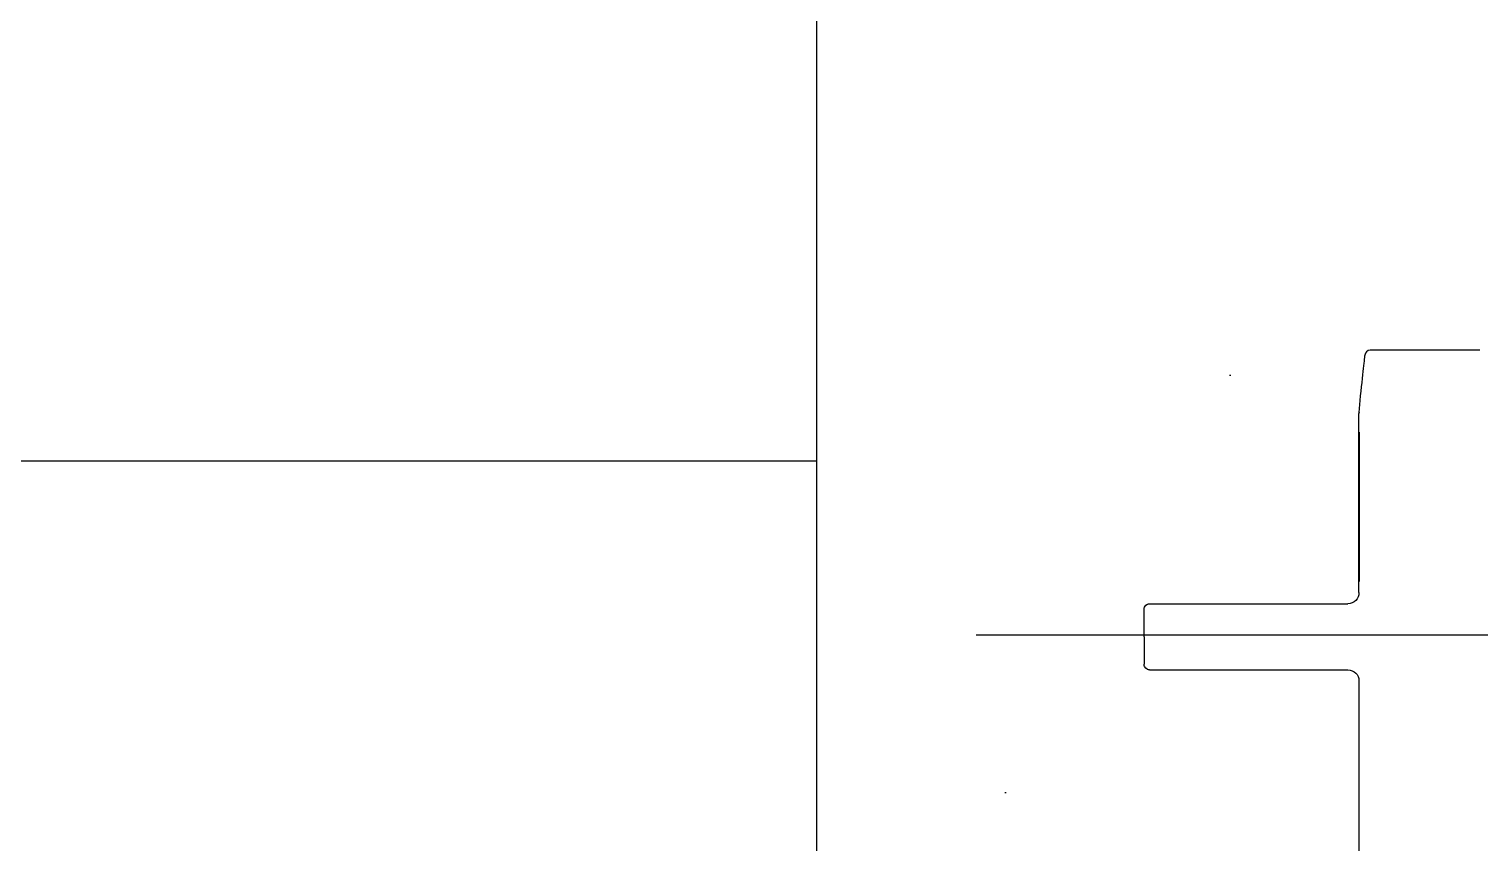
# Model space of a CAD drawing. Header units: millimetres. Extents: x 7294529 to 7346664, y 234399 to 276449.
# Drawn here: x 7332187.9 to 7332319.6, y 248665.5 to 248739.4 of the extents above; entities that cross this region are included whole.
import ezdxf
from ezdxf.xclip import XClip

# ---------------------------------------------------------------- set-up
doc = ezdxf.new("R2010")
doc.units = ezdxf.units.MM
doc.header["$LTSCALE"] = 100
doc.header["$XCLIPFRAME"] = 2
for name, color, linetype in [('BP', 7, 'Continuous'), ('U-59C-EX$0$FUR_욕실', 6, 'Continuous'), ('U-59C-EX$0$HAT', 8, 'Continuous')]:
    doc.layers.add(name, color=color, linetype=linetype)

# ---------------------------------------------------------------- blocks, each defined once
blk = doc.blocks.new('U-59C-EX$0$대변기')
at = {"layer": 'U-59C-EX$0$FUR_욕실'}
for p, q in [((69.29, 245.86), (79.24, 245.86)), ((80.27, 238.35), (80.27, 240.13)), ((80.26, 238.43), (80.26, 224.86)), ((80.27, 223.86), (80.27, 238.35)), ((99.27, 222.86), (81.27, 222.86)), ((99.77, 221.99), (99.77, 222.36)), ((99.77, 219.86), (99.77, 221.99)), ((99.77, 219.86), (99.77, 217.72)), ((99.77, 217.72), (99.77, 217.36)), ((99.27, 216.86), (81.27, 216.86)), ((80.26, 201.29), (80.26, 214.86)), ((80.27, 215.86), (80.27, 201.36)), ((80.27, 201.36), (80.27, 199.58))]:
    blk.add_line(p, q, dxfattribs=at)
at = {"layer": 'U-59C-EX$0$FUR_욕실', "color": 8}
blk.add_line((-45.75, 220), (115.01, 220), dxfattribs=at)
at = {"layer": 'U-59C-EX$0$FUR_욕실'}
for centre, radius, start, end in [((81.27, 223.86), 1, 180, 270), ((99.27, 222.36), 0.5, 0, 90), ((99.27, 217.36), 0.5, 270, 0), ((81.27, 215.86), 1, 90, 180)]:
    blk.add_arc(centre, radius, start, end, dxfattribs=at)
at = {"layer": 'U-59C-EX$0$FUR_욕실', "extrusion": (0, 0, -1)}
for centre, major_axis, ratio, start_param, end_param in [((79.23, 245.36), (-0.5, 0), 1, 1.622209, 3.041229), ((79.77, 240.13), (0.5, 0), 0.902862, 6.108652, 6.283185)]:
    blk.add_ellipse(centre, major_axis=major_axis, ratio=ratio, start_param=start_param, end_param=end_param, dxfattribs=at)
at = {"layer": 'U-59C-EX$0$FUR_욕실'}
blk.add_open_spline([(80.12, 241.71), (79.86, 244.06), (79.72, 245.44), (79.72, 245.44), (79.72, 245.44), (79.72, 245.44)], degree=3, knots=[0, 0, 0, 0, 0.999952, 0.999952, 1, 1, 1, 1], dxfattribs=at)
blk.add_open_spline([(80.26, 240.21), (80.23, 240.66), (80.18, 241.16), (80.12, 241.71)], degree=3, dxfattribs=at)
blk = doc.blocks.new('U-59C-EX$0$A$Ce93e390f')
at = {"layer": 'U-59C-EX$0$HAT'}
h = blk.add_hatch(dxfattribs=at)
h.set_pattern_fill('_USER', color=256, scale=300, angle=180, double=1, pattern_type=0)
h.set_pattern_definition([(180, (1340, -8e-07), (-4e-14, -300), []), (270, (1340, -8e-07), (300, -6e-14), [])])
h.paths.add_polyline_path([(1340, 1350), (0, 1350), (0, 0), (1340, 0)])
at = {"layer": 'U-59C-EX$0$FUR_욕실', "xscale": -1}
blk.add_blockref('U-59C-EX$0$대변기', (1469.49, 399.99), dxfattribs=at)
at = {"layer": 'U-59C-EX$0$HAT'}
h = blk.add_hatch(dxfattribs=at)
h.set_pattern_fill('AR-CONC', color=252, angle=90)
h.set_pattern_definition([(140, (805930.75, -2615083.35), (15.9390865, 182.184669), [19.05, -209.55]), (85, (805930.75, -2615083.35), (-191.056845, -35.24342), [15.24, -167.640584]), (190.4514444, (805932.07, -2615068.17), (-175.117751, 146.941248), [16.190009, -178.090245]), (136.1842, (805879.95, -2615083.35), (42.04233, 271.07904), [28.575, -314.325]), (186.635557, (805883.45, -2615060.76), (-247.426123, 237.404135), [24.285023, -267.135608]), (81.184151, (805879.95, -2615083.35), (-247.426123, 237.404135), [22.859967, -251.459732]), (111, (805892.65, -2615057.95), (102.265199, 151.614391), [19.05, -209.55]), (56, (805892.65, -2615057.95), (-184.187966, 61.802029), [15.24, -167.64]), (161.451445, (805901.17, -2615045.32), (-81.922768, 213.41642), [16.190009, -178.089938]), (127.4999997, (805930.746, -2615083.35), (-84.5550389, 3.0886037), [0, -165.608, 0, -170.18, 0, -168.275]), (97.4999997, (805930.75, -2615083.35), (-100.1805745, 66.819663), [0, -97.028, 0, -161.798, 0, -64.135]), (57.4999997, (805930.746, -2615139.993), (5.7287447, 135.5905951), [0, -63.5, 0, -198.12, 0, -262.89]), (47.4999997, (805930.75, -2615165.39), (-25.4264903, 148.1291815), [0, -82.55, 0, -131.572, 0, -186.69])])
h.paths.add_polyline_path([(1500, 1350), (1340, 1350), (1340, 0), (1500, 0)])
at = {"layer": 'U-59C-EX$0$FUR_욕실'}
blk.add_lwpolyline([(1500, 1350), (1340, 1350), (1340, 0), (1500, 0)], close=True, dxfattribs=at)
blk = doc.blocks.new('U-59C-EX')
at = {"layer": 'U-59C-EX$0$FUR_욕실', "xscale": -1.000000000000001}
blk.add_blockref('U-59C-EX$0$A$Ce93e390f', (1735, -2945), dxfattribs=at)

msp = doc.modelspace()

# ---------------------------------------------------------------- block references
at = {"layer": 'BP'}
ref = msp.add_blockref('U-59C-EX', (7332654.36, 251009.38), dxfattribs=dict(at, xscale=-1))
XClip(ref).set_block_clipping_path([(12590, 2135.0000000001), (4674.9999999981, 2134.9999999984), (4074.9999999981, 1534.9999999988), (-145, 1535.0000000005), (-145, -7185.0000000001), (12590, -7184.9999999997)])

doc.saveas('drawing.dxf')
